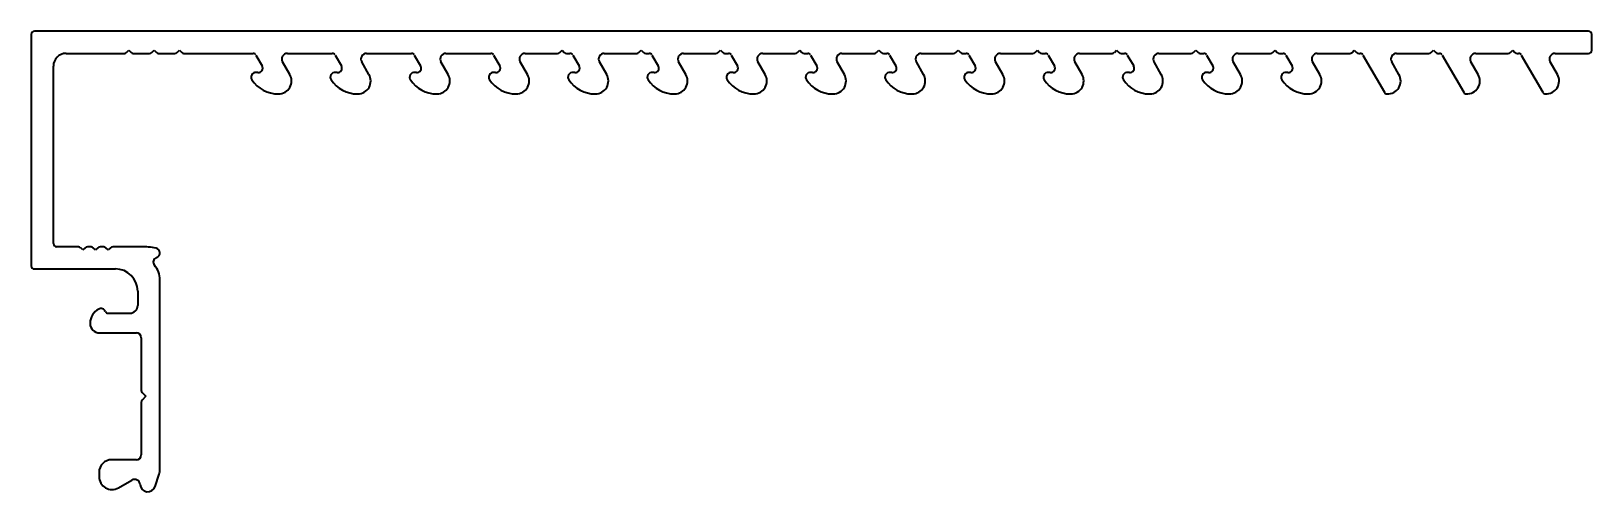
# Model space of a CAD drawing. Extents: x -34 to 91, y -26 to 11.
import ezdxf

# ---------------------------------------------------------------- set-up
doc = ezdxf.new("R2010")
doc.units = 0
doc.header["$MEASUREMENT"] = 0
doc.layers.add('Profile1', color=4, linetype='CONTINUOUS', lineweight=35)

msp = doc.modelspace()

# ---------------------------------------------------------------- linework, layer by layer
at = {"layer": 'Profile1', "color": 0}
for p, q in [((-34.4, 10.88), (-34.4, -7.66)), ((90.42, 11.14), (-34.15, 11.14)), ((90.68, 9.61), (90.68, 10.88)), ((-31.61, 9.36), (-26.94, 9.36)), ((-26.76, 9.43), (-26.58, 9.61)), ((-26.58, 9.61), (-26.4, 9.43)), ((-26.22, 9.36), (-24.91, 9.36)), ((-24.73, 9.43), (-24.55, 9.61)), ((-24.55, 9.61), (-24.37, 9.43)), ((-24.19, 9.36), (-22.88, 9.36)), ((-22.7, 9.43), (-22.52, 9.61)), ((-22.52, 9.61), (-22.34, 9.43)), ((-22.16, 9.36), (-16.62, 9.36)), ((-16.4, 9.23), (-15.89, 8.35)), ((-13.87, 9.36), (-10.27, 9.36)), ((-10.05, 9.23), (-9.54, 8.35)), ((-7.52, 9.36), (-3.92, 9.36)), ((-3.7, 9.23), (-3.19, 8.35)), ((-1.17, 9.36), (2.43, 9.36)), ((2.65, 9.23), (3.16, 8.35)), ((5.18, 9.36), (7.78, 9.36)), ((7.96, 9.43), (8.14, 9.61)), ((8.14, 9.61), (8.32, 9.43)), ((8.5, 9.36), (8.78, 9.36)), ((9, 9.23), (9.51, 8.35)), ((11.53, 9.36), (14.13, 9.36)), ((14.31, 9.43), (14.49, 9.61)), ((14.49, 9.61), (14.67, 9.43)), ((14.85, 9.36), (15.13, 9.36)), ((15.35, 9.23), (15.86, 8.35)), ((17.88, 9.36), (20.48, 9.36)), ((20.66, 9.43), (20.84, 9.61)), ((20.84, 9.61), (21.02, 9.43)), ((21.2, 9.36), (21.48, 9.36)), ((21.7, 9.23), (22.21, 8.35)), ((24.23, 9.36), (26.83, 9.36)), ((27.01, 9.43), (27.19, 9.61)), ((27.19, 9.61), (27.37, 9.43)), ((27.55, 9.36), (27.83, 9.36)), ((28.05, 9.23), (28.56, 8.35)), ((30.58, 9.36), (33.18, 9.36)), ((33.36, 9.43), (33.54, 9.61)), ((33.54, 9.61), (33.72, 9.43)), ((33.9, 9.36), (34.18, 9.36)), ((34.4, 9.23), (34.91, 8.35)), ((36.93, 9.36), (39.53, 9.36)), ((39.71, 9.43), (39.89, 9.61)), ((39.89, 9.61), (40.07, 9.43)), ((40.25, 9.36), (40.53, 9.36)), ((40.75, 9.23), (41.26, 8.35)), ((43.28, 9.36), (45.88, 9.36)), ((46.06, 9.43), (46.24, 9.61)), ((46.24, 9.61), (46.42, 9.43)), ((46.6, 9.36), (46.88, 9.36)), ((47.1, 9.23), (47.61, 8.35)), ((49.63, 9.36), (52.23, 9.36)), ((52.41, 9.43), (52.59, 9.61)), ((52.59, 9.61), (52.77, 9.43)), ((52.95, 9.36), (53.23, 9.36)), ((53.45, 9.23), (53.96, 8.35)), ((55.98, 9.36), (58.58, 9.36)), ((58.76, 9.43), (58.94, 9.61)), ((58.94, 9.61), (59.12, 9.43)), ((59.3, 9.36), (59.58, 9.36)), ((59.8, 9.23), (60.31, 8.35)), ((62.33, 9.36), (64.93, 9.36)), ((65.11, 9.43), (65.29, 9.61)), ((65.29, 9.61), (65.47, 9.43)), ((65.65, 9.36), (65.93, 9.36)), ((66.15, 9.23), (66.66, 8.35)), ((68.68, 9.36), (71.28, 9.36)), ((71.46, 9.43), (71.64, 9.61)), ((71.64, 9.61), (71.82, 9.43)), ((72, 9.36), (72.11, 9.36)), ((72.33, 9.23), (74.06, 6.24)), ((75.03, 9.36), (77.63, 9.36)), ((77.81, 9.43), (77.99, 9.61)), ((77.99, 9.61), (78.17, 9.43)), ((78.35, 9.36), (78.46, 9.36)), ((78.68, 9.23), (80.41, 6.24)), ((81.38, 9.36), (83.98, 9.36)), ((84.16, 9.43), (84.34, 9.61)), ((84.34, 9.61), (84.52, 9.43)), ((84.7, 9.36), (84.81, 9.36)), ((85.03, 9.23), (86.76, 6.24)), ((87.73, 9.36), (90.42, 9.36)), ((-32.63, -5.88), (-32.63, 8.34)), ((-16.23, 7.82), (-16.36, 7.83)), ((-13.68, 7.67), (-14.26, 8.68)), ((-9.88, 7.82), (-10.01, 7.83)), ((-7.33, 7.67), (-7.91, 8.68)), ((-3.53, 7.82), (-3.66, 7.83)), ((-0.98, 7.67), (-1.56, 8.68)), ((2.82, 7.82), (2.69, 7.83)), ((5.37, 7.67), (4.79, 8.68)), ((9.17, 7.82), (9.04, 7.83)), ((11.72, 7.67), (11.14, 8.68)), ((15.52, 7.82), (15.39, 7.83)), ((18.07, 7.67), (17.49, 8.68)), ((21.87, 7.82), (21.74, 7.83)), ((24.42, 7.67), (23.84, 8.68)), ((28.22, 7.82), (28.09, 7.83)), ((30.77, 7.67), (30.19, 8.68)), ((34.57, 7.82), (34.44, 7.83)), ((37.12, 7.67), (36.54, 8.68)), ((40.92, 7.82), (40.79, 7.83)), ((43.47, 7.67), (42.89, 8.68)), ((47.27, 7.82), (47.14, 7.83)), ((49.82, 7.67), (49.24, 8.68)), ((53.62, 7.82), (53.49, 7.83)), ((56.17, 7.67), (55.59, 8.68)), ((59.97, 7.82), (59.84, 7.83)), ((62.52, 7.67), (61.94, 8.68)), ((66.32, 7.82), (66.19, 7.83)), ((68.87, 7.67), (68.29, 8.68)), ((75.22, 7.67), (74.64, 8.68)), ((81.57, 7.67), (80.99, 8.68)), ((87.92, 7.67), (87.34, 8.68)), ((-14.6, 6.11), (-14.58, 6.11)), ((-8.25, 6.11), (-8.23, 6.11)), ((-1.9, 6.11), (-1.88, 6.11)), ((4.45, 6.11), (4.47, 6.11)), ((10.8, 6.11), (10.82, 6.11)), ((17.15, 6.11), (17.17, 6.11)), ((23.5, 6.11), (23.52, 6.11)), ((29.83, 6.11), (29.87, 6.11)), ((36.18, 6.11), (36.22, 6.11)), ((42.55, 6.11), (42.57, 6.11)), ((48.9, 6.11), (48.92, 6.11)), ((55.23, 6.11), (55.27, 6.11)), ((61.6, 6.11), (61.62, 6.11)), ((67.95, 6.11), (67.97, 6.11)), ((-30.62, -6.13), (-32.37, -6.13)), ((-30.26, -6.39), (-30.44, -6.21)), ((-30.08, -6.21), (-30.26, -6.39)), ((-29.61, -6.13), (-29.9, -6.13)), ((-29.25, -6.39), (-29.43, -6.21)), ((-29.07, -6.21), (-29.25, -6.39)), ((-28.59, -6.13), (-28.89, -6.13)), ((-28.23, -6.39), (-28.41, -6.21)), ((-28.05, -6.21), (-28.23, -6.39)), ((-25.59, -6.13), (-27.87, -6.13)), ((-34.15, -7.91), (-27.65, -7.91)), ((-25.87, -9.69), (-25.87, -10.83)), ((-24.09, -23.96), (-24.09, -8.78)), ((-29.68, -12.26), (-29.68, -12.28)), ((-26.5, -11.47), (-28.23, -11.47)), ((-28.92, -13.04), (-25.97, -13.04)), ((-25.59, -13.42), (-25.59, -17.64)), ((-25.59, -18.61), (-25.59, -22.82)), ((-25.52, -17.82), (-25.21, -18.12)), ((-25.21, -18.12), (-25.52, -18.43)), ((-25.97, -23.2), (-27.95, -23.2)), ((-28.97, -24.22), (-28.97, -24.55)), ((-27.41, -25.45), (-26.34, -24.84)), ((-24.48, -25.35), (-24.15, -24.35))]:
    msp.add_line(p, q, dxfattribs=at)
for centre, radius, start, end in [((-34.15, 10.88), 0.254, 90, 180), ((90.42, 10.88), 0.254, 0, 90), ((-31.61, 8.34), 1.02, 90, 180), ((-26.94, 9.61), 0.254, 270, 315), ((-26.22, 9.61), 0.254, 225, 270), ((-24.91, 9.61), 0.254, 270, 315), ((-24.19, 9.61), 0.254, 225, 270), ((-22.88, 9.61), 0.254, 270, 315), ((-22.16, 9.61), 0.254, 225, 270), ((-16.62, 9.11), 0.254, 30, 90), ((-13.87, 8.91), 0.452, 90, 210), ((-10.27, 9.11), 0.254, 30, 90), ((-7.52, 8.91), 0.452, 90, 210), ((-3.92, 9.11), 0.254, 30, 90), ((-1.17, 8.91), 0.452, 90, 210), ((2.43, 9.11), 0.254, 30, 90), ((5.18, 8.91), 0.452, 90, 210), ((7.78, 9.61), 0.254, 270, 315), ((8.5, 9.61), 0.254, 225, 270), ((8.78, 9.11), 0.254, 30, 90), ((11.53, 8.91), 0.452, 90, 210), ((14.13, 9.61), 0.254, 270, 315), ((14.85, 9.61), 0.254, 225, 270), ((15.13, 9.11), 0.254, 30, 90), ((17.88, 8.91), 0.452, 90, 210), ((20.48, 9.61), 0.254, 270, 315), ((21.2, 9.61), 0.254, 225, 270), ((21.48, 9.11), 0.254, 30, 90), ((24.23, 8.91), 0.452, 90, 210), ((26.83, 9.61), 0.254, 270, 315), ((27.55, 9.61), 0.254, 225, 270), ((27.83, 9.11), 0.254, 30, 90), ((30.58, 8.91), 0.452, 90, 210), ((33.18, 9.61), 0.254, 270, 315), ((33.9, 9.61), 0.254, 225, 270), ((34.18, 9.11), 0.254, 30, 90), ((36.93, 8.91), 0.452, 90, 210), ((39.53, 9.61), 0.254, 270, 315), ((40.25, 9.61), 0.254, 225, 270), ((40.53, 9.11), 0.254, 30, 90), ((43.28, 8.91), 0.452, 90, 210), ((45.88, 9.61), 0.254, 270, 315), ((46.6, 9.61), 0.254, 225, 270), ((46.88, 9.11), 0.254, 30, 90), ((49.63, 8.91), 0.452, 90, 210), ((52.23, 9.61), 0.254, 270, 315), ((52.95, 9.61), 0.254, 225, 270), ((53.23, 9.11), 0.254, 30, 90), ((55.98, 8.91), 0.452, 90, 210), ((58.58, 9.61), 0.254, 270, 315), ((59.3, 9.61), 0.254, 225, 270), ((59.58, 9.11), 0.254, 30, 90), ((62.33, 8.91), 0.452, 90, 210), ((64.93, 9.61), 0.254, 270, 315), ((65.65, 9.61), 0.254, 225, 270), ((65.93, 9.11), 0.254, 30, 90), ((68.68, 8.91), 0.452, 90, 210), ((71.28, 9.61), 0.254, 270, 315), ((72, 9.61), 0.254, 225, 270), ((72.11, 9.11), 0.254, 30, 90), ((75.03, 8.91), 0.452, 90, 210), ((77.63, 9.61), 0.254, 270, 315), ((78.35, 9.61), 0.254, 225, 270), ((78.46, 9.11), 0.254, 30, 90), ((81.38, 8.91), 0.452, 90, 210), ((83.98, 9.61), 0.254, 270, 315), ((84.7, 9.61), 0.254, 225, 270), ((84.81, 9.11), 0.254, 30, 90), ((87.73, 8.91), 0.452, 90, 210), ((90.42, 9.61), 0.254, 270, 360), ((-16.4, 7.45), 0.381, 85, 213.569), ((-16.2, 8.18), 0.356, 265, 30), ((-14.58, 7.15), 1.04, 270, 30), ((-10.05, 7.45), 0.381, 85, 213.569), ((-9.85, 8.18), 0.356, 265, 30), ((-8.23, 7.15), 1.04, 270, 30), ((-3.7, 7.45), 0.381, 85, 213.569), ((-3.5, 8.18), 0.356, 265, 30), ((-1.88, 7.15), 1.04, 270, 30), ((2.65, 7.45), 0.381, 85, 213.569), ((2.85, 8.18), 0.356, 265, 30), ((4.47, 7.15), 1.04, 270, 30), ((9, 7.45), 0.381, 85, 213.569), ((9.2, 8.18), 0.356, 265, 30), ((10.82, 7.15), 1.04, 270, 30), ((15.35, 7.45), 0.381, 85, 213.569), ((15.55, 8.18), 0.356, 265, 30), ((17.17, 7.15), 1.04, 270, 30), ((21.7, 7.45), 0.381, 85, 213.569), ((21.9, 8.18), 0.356, 265, 30), ((23.52, 7.15), 1.04, 270, 30), ((28.05, 7.45), 0.381, 85, 213.565), ((28.25, 8.18), 0.356, 265, 30), ((29.87, 7.15), 1.04, 270, 30), ((34.4, 7.45), 0.381, 85, 213.565), ((34.6, 8.18), 0.356, 265, 30), ((36.22, 7.15), 1.04, 270, 30), ((40.75, 7.45), 0.381, 85, 213.569), ((40.95, 8.18), 0.356, 265, 30), ((42.57, 7.15), 1.04, 270, 30), ((47.1, 7.45), 0.381, 85, 213.569), ((47.3, 8.18), 0.356, 265, 30), ((48.92, 7.15), 1.04, 270, 30), ((53.45, 7.45), 0.381, 85, 213.565), ((53.65, 8.18), 0.356, 265, 30), ((55.27, 7.15), 1.04, 270, 30), ((59.8, 7.45), 0.381, 85, 213.569), ((60, 8.18), 0.356, 265, 30), ((61.62, 7.15), 1.04, 270, 30), ((66.15, 7.45), 0.381, 85, 213.569), ((66.35, 8.18), 0.356, 265, 30), ((67.97, 7.15), 1.04, 270, 30), ((74.32, 7.15), 1.04, 266.7436, 30), ((80.67, 7.15), 1.04, 266.7436, 30), ((87.02, 7.15), 1.04, 266.7436, 30), ((-14.6, 8.65), 2.54, 213.569, 270), ((-8.25, 8.65), 2.54, 213.569, 270), ((-1.9, 8.65), 2.54, 213.569, 270), ((4.45, 8.65), 2.54, 213.569, 270), ((10.8, 8.65), 2.54, 213.569, 270), ((17.15, 8.65), 2.54, 213.569, 270), ((23.5, 8.65), 2.54, 213.569, 270), ((29.85, 8.65), 2.54, 213.565, 269.4298), ((36.2, 8.65), 2.54, 213.565, 269.4298), ((42.55, 8.65), 2.54, 213.569, 270), ((48.9, 8.65), 2.54, 213.569, 270), ((55.25, 8.65), 2.54, 213.565, 269.4298), ((61.6, 8.65), 2.54, 213.569, 270), ((67.95, 8.65), 2.54, 213.569, 270), ((74.28, 6.36), 0.254, 210, 266.7436), ((80.63, 6.36), 0.254, 210, 266.7436), ((86.98, 6.36), 0.254, 210, 266.7436), ((-32.37, -5.88), 0.254, 180, 270), ((-30.62, -6.39), 0.254, 45, 90), ((-29.9, -6.39), 0.254, 90, 135), ((-29.61, -6.39), 0.254, 45, 90), ((-28.89, -6.39), 0.254, 90, 135), ((-28.59, -6.39), 0.254, 45, 90), ((-27.87, -6.39), 0.254, 90, 135), ((-25.59, -12.1), 5.97, 78.4644, 90), ((-24.24, -7.36), 0.381, 107.4576, 221.1542), ((-24.47, -6.63), 0.381, 287.4576, 78.4644), ((-34.15, -7.66), 0.254, 180, 270), ((-27.65, -9.69), 1.78, 360, 90), ((-25.87, -8.78), 1.78, 360, 41.1542), ((-28.41, -12.26), 1.27, 117.2029, 180), ((-28.82, -11.47), 0.381, 23.5782, 117.2029), ((-26.5, -10.83), 0.635, 270, 360), ((-28.92, -12.28), 0.762, 180, 270), ((-28.23, -11.21), 0.254, 203.5782, 270), ((-25.97, -13.42), 0.381, 0, 90), ((-25.34, -17.64), 0.254, 180, 225), ((-25.34, -18.61), 0.254, 135, 180), ((-27.95, -24.22), 1.02, 90, 180), ((-25.97, -22.82), 0.381, 270, 360), ((-27.93, -24.55), 1.04, 180, 300), ((-26.12, -25.23), 0.452, 3.8409, 120), ((-25.36, -23.96), 1.27, 342, 360), ((-25.06, -25.16), 0.61, 183.8409, 342)]:
    msp.add_arc(centre, radius, start, end, dxfattribs=at)

doc.saveas('drawing.dxf')
